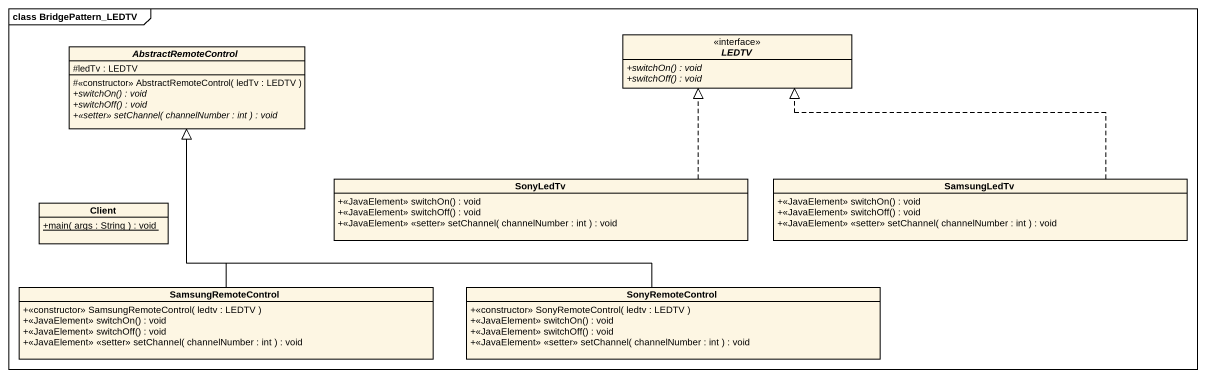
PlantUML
@startuml
mainframe class BridgePattern_LEDTV
hide circle
hide empty members
skinparam classAttributeIconSize 0
abstract class AbstractRemoteControl {
  #ledTv : LEDTV
  #<<constructor>> AbstractRemoteControl( ledTv : LEDTV )
  {abstract} +switchOn() : void
  {abstract} +switchOff() : void
  {abstract} +<<setter>> setChannel( channelNumber : int ) : void
}
interface LEDTV {
  {abstract} +switchOn() : void
  {abstract} +switchOff() : void
}
class Client {
  {static} +main( args : String ) : void
}
class SonyLedTv {
  +<<JavaElement>> switchOn() : void
  +<<JavaElement>> switchOff() : void
  +<<JavaElement>> <<setter>> setChannel( channelNumber : int ) : void
}
class SamsungLedTv {
  +<<JavaElement>> switchOn() : void
  +<<JavaElement>> switchOff() : void
  +<<JavaElement>> <<setter>> setChannel( channelNumber : int ) : void
}
class SamsungRemoteControl {
  +<<constructor>> SamsungRemoteControl( ledtv : LEDTV )
  +<<JavaElement>> switchOn() : void
  +<<JavaElement>> switchOff() : void
  +<<JavaElement>> <<setter>> setChannel( channelNumber : int ) : void
}
class SonyRemoteControl {
  +<<constructor>> SonyRemoteControl( ledtv : LEDTV )
  +<<JavaElement>> switchOn() : void
  +<<JavaElement>> switchOff() : void
  +<<JavaElement>> <<setter>> setChannel( channelNumber : int ) : void
}
SonyLedTv .up.|> LEDTV
SamsungLedTv .up.|> LEDTV
SamsungRemoteControl -up-|> AbstractRemoteControl
SonyRemoteControl -left-|> AbstractRemoteControl
@enduml
